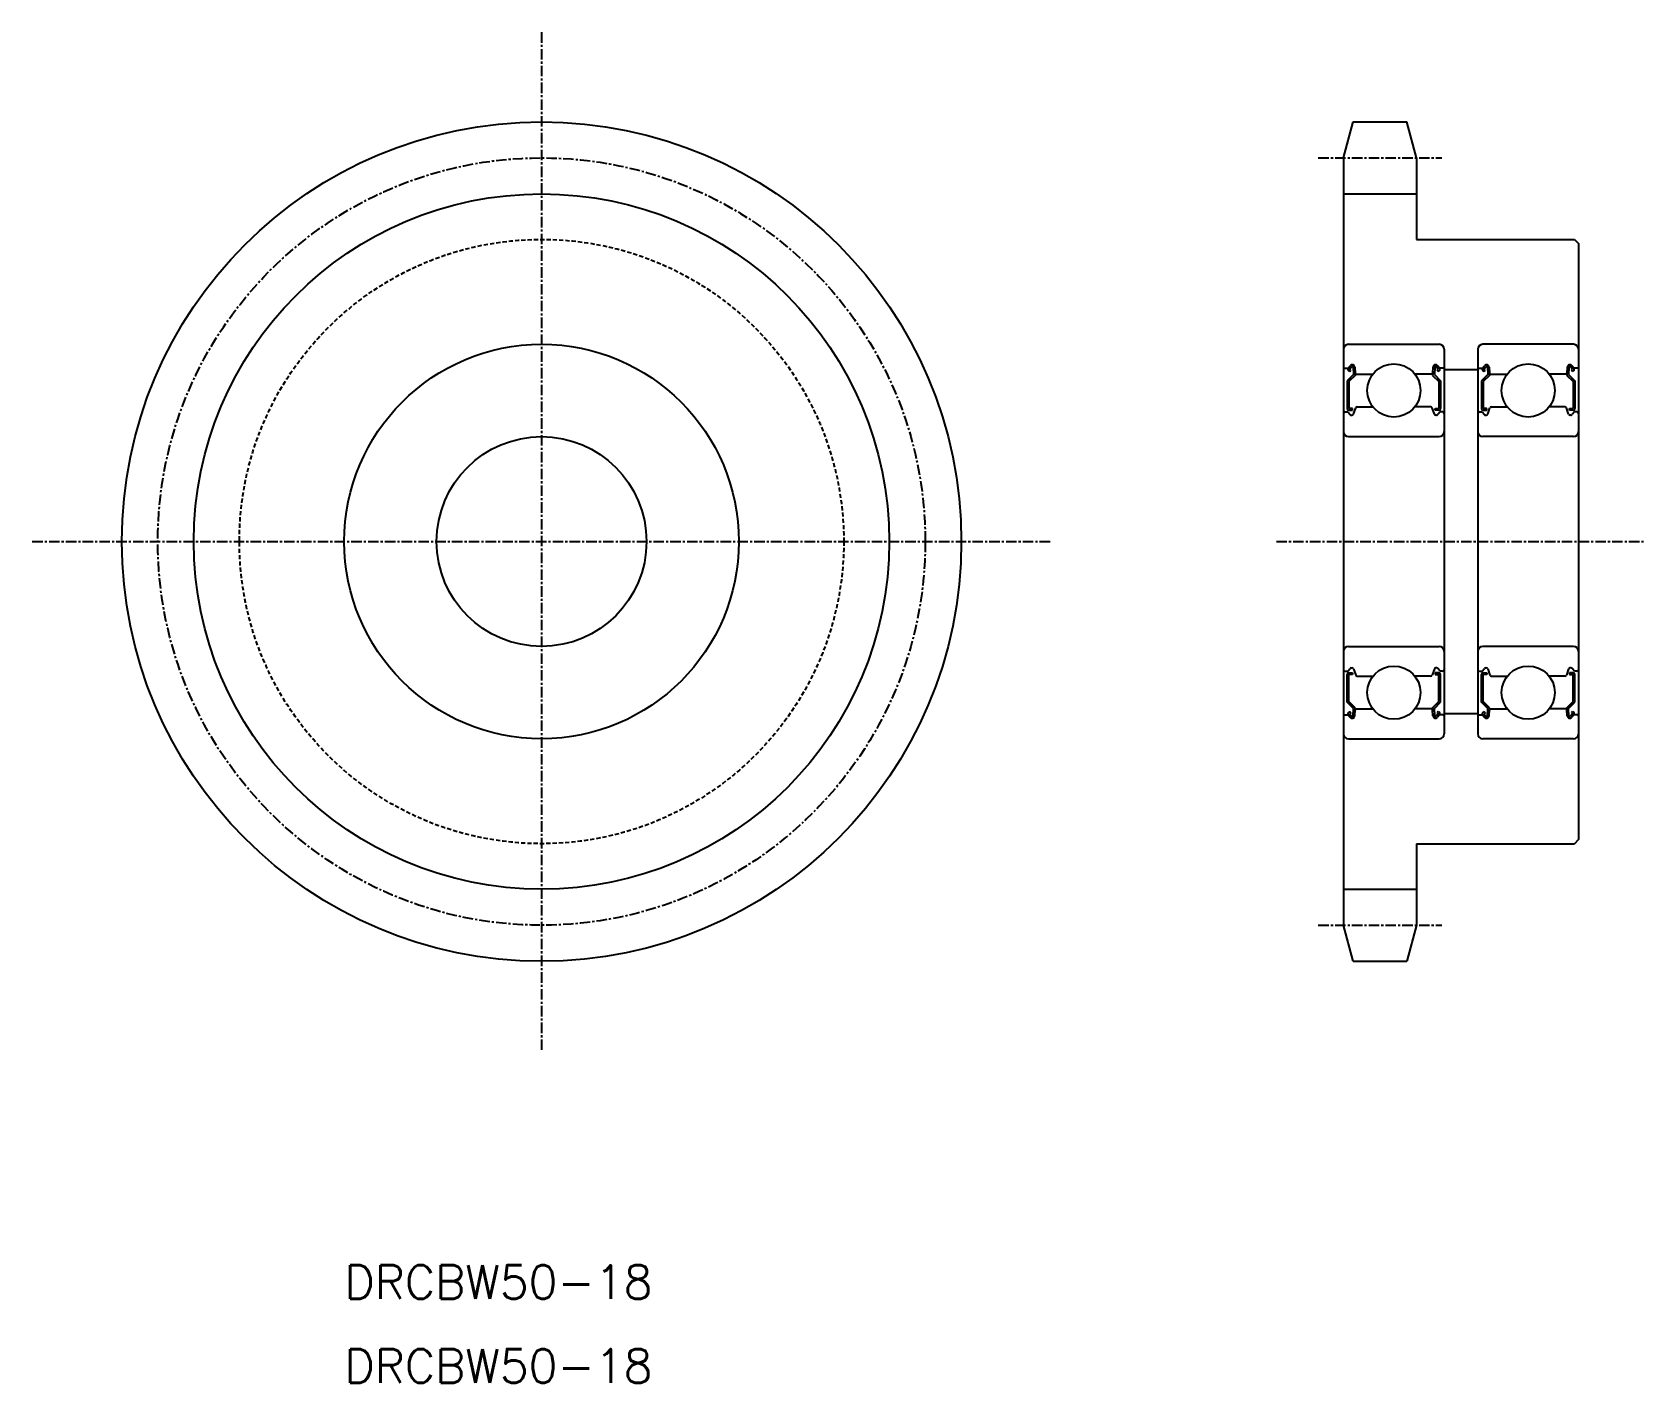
# Model space of a CAD drawing. Extents: x 0 to 192, y 0 to 161.
import ezdxf

# ---------------------------------------------------------------- set-up
doc = ezdxf.new("R2010")
doc.units = 0
doc.linetypes.add('CENTER', pattern=[2, 1.25, -0.25, 0.25, -0.25])
doc.linetypes.add('DASHED', pattern=[0.75, 0.5, -0.25])
doc.layers.get('0').update_dxf_attribs({"linetype": 'CONTINUOUS'})
doc.layers.add('CENTER', color=1, linetype='CENTER')
doc.styles.get("Standard").update_dxf_attribs({"font": 'txt', "bigfont": 'BIGFONT'})

msp = doc.modelspace()

# ---------------------------------------------------------------- linework, layer by layer
at = {"color": 7, "linetype": 'CONTINUOUS'}
for p, q in [((156.2, 145.93), (157.35, 150.22)), ((157.35, 150.22), (163.75, 150.22)), ((164.9, 145.93), (163.75, 150.22)), ((156.2, 145.93), (156.2, 54.51)), ((164.9, 145.93), (164.9, 136.22)), ((156.2, 141.64), (164.9, 141.64)), ((164.9, 136.22), (183.7, 136.22)), ((183.7, 136.22), (184.2, 135.72)), ((184.2, 135.72), (184.2, 64.72)), ((156.8, 123.72), (167.6, 123.72)), ((168.2, 123.12), (168.2, 77.32)), ((172.2, 123.12), (172.2, 77.32)), ((183.6, 123.72), (172.8, 123.72)), ((156.76, 120.87), (157.01, 121.17)), ((167.64, 120.87), (167.39, 121.17)), ((172.76, 120.87), (173.01, 121.17)), ((183.64, 120.87), (183.39, 121.17)), ((156.3, 120.87), (156.76, 120.87)), ((157.38, 120.11), (156.63, 119.36)), ((156.63, 119.36), (156.63, 116.07)), ((156.94, 120.46), (156.79, 120.59)), ((157.58, 120.02), (156.83, 119.27)), ((156.83, 119.27), (156.83, 116.07)), ((156.91, 120.75), (157.17, 121.04)), ((157.07, 120.62), (156.91, 120.75)), ((156.94, 120.46), (157.07, 120.62)), ((157.34, 120.98), (157.38, 120.11)), ((157.54, 121), (157.6, 120.27)), ((157.58, 120.49), (157.58, 120.02)), ((157.7, 120.17), (159.7, 120.17)), ((166.7, 120.17), (164.71, 120.17)), ((166.86, 121), (166.8, 120.27)), ((166.82, 120.49), (166.82, 120.02)), ((166.82, 120.02), (167.57, 119.27)), ((167.06, 120.98), (167.02, 120.11)), ((167.02, 120.11), (167.77, 119.36)), ((167.49, 120.75), (167.24, 121.04)), ((167.34, 120.62), (167.49, 120.75)), ((167.46, 120.46), (167.34, 120.62)), ((167.46, 120.46), (167.62, 120.59)), ((167.57, 119.27), (167.57, 116.07)), ((168.1, 120.87), (167.64, 120.87)), ((167.77, 119.36), (167.77, 116.07)), ((168.2, 120.72), (172.2, 120.72)), ((172.3, 120.87), (172.76, 120.87)), ((173.38, 120.11), (172.63, 119.36)), ((172.63, 119.36), (172.63, 116.07)), ((172.94, 120.46), (172.79, 120.59)), ((173.58, 120.02), (172.83, 119.27)), ((172.83, 119.27), (172.83, 116.07)), ((172.91, 120.75), (173.17, 121.04)), ((173.07, 120.62), (172.91, 120.75)), ((172.94, 120.46), (173.07, 120.62)), ((173.34, 120.98), (173.38, 120.11)), ((173.54, 121), (173.6, 120.27)), ((173.58, 120.49), (173.58, 120.02)), ((173.7, 120.17), (175.7, 120.17)), ((182.7, 120.17), (180.71, 120.17)), ((182.86, 121), (182.8, 120.27)), ((182.82, 120.49), (182.82, 120.02)), ((182.82, 120.02), (183.57, 119.27)), ((183.06, 120.98), (183.02, 120.11)), ((183.02, 120.11), (183.77, 119.36)), ((183.49, 120.75), (183.24, 121.04)), ((183.34, 120.62), (183.49, 120.75)), ((183.46, 120.46), (183.34, 120.62)), ((183.46, 120.46), (183.62, 120.59)), ((183.57, 119.27), (183.57, 116.07)), ((184.1, 120.87), (183.64, 120.87)), ((183.77, 119.36), (183.77, 116.07)), ((156.4, 115.67), (156.7, 115.67)), ((156.7, 115.67), (156.98, 115.35)), ((157.28, 116.07), (156.83, 116.07)), ((156.83, 115.87), (157.28, 115.87)), ((157.28, 115.87), (157.28, 116.07)), ((157.38, 115.41), (157.65, 116.14)), ((157.84, 116.27), (159.7, 116.27)), ((166.56, 116.27), (164.71, 116.27)), ((167.02, 115.41), (166.75, 116.14)), ((167.12, 115.87), (167.12, 116.07)), ((167.12, 116.07), (167.57, 116.07)), ((167.57, 115.87), (167.12, 115.87)), ((167.7, 115.67), (167.43, 115.35)), ((168, 115.67), (167.7, 115.67)), ((172.4, 115.67), (172.7, 115.67)), ((172.7, 115.67), (172.98, 115.35)), ((173.28, 116.07), (172.83, 116.07)), ((172.83, 115.87), (173.28, 115.87)), ((173.28, 115.87), (173.28, 116.07)), ((173.38, 115.41), (173.65, 116.14)), ((173.84, 116.27), (175.7, 116.27)), ((182.56, 116.27), (180.71, 116.27)), ((183.02, 115.41), (182.75, 116.14)), ((183.12, 116.07), (183.57, 116.07)), ((183.12, 115.87), (183.12, 116.07)), ((183.57, 115.87), (183.12, 115.87)), ((183.7, 115.67), (183.43, 115.35)), ((184, 115.67), (183.7, 115.67)), ((157.13, 115.27), (157.2, 115.27)), ((167.27, 115.27), (167.21, 115.27)), ((173.13, 115.27), (173.2, 115.27)), ((183.27, 115.27), (183.21, 115.27)), ((156.8, 112.72), (167.6, 112.72)), ((183.6, 112.72), (172.8, 112.72)), ((156.8, 87.72), (167.6, 87.72)), ((183.6, 87.72), (172.8, 87.72)), ((156.4, 84.77), (156.7, 84.77)), ((156.7, 84.77), (156.98, 85.1)), ((156.83, 84.57), (157.28, 84.57)), ((157.13, 85.17), (157.2, 85.17)), ((157.28, 84.57), (157.28, 84.37)), ((157.38, 85.04), (157.65, 84.31)), ((167.02, 85.04), (166.75, 84.31)), ((167.12, 84.57), (167.12, 84.37)), ((167.57, 84.57), (167.12, 84.57)), ((167.27, 85.17), (167.21, 85.17)), ((167.7, 84.77), (167.43, 85.1)), ((168, 84.77), (167.7, 84.77)), ((172.4, 84.77), (172.7, 84.77)), ((172.7, 84.77), (172.98, 85.1)), ((172.83, 84.57), (173.28, 84.57)), ((173.13, 85.17), (173.2, 85.17)), ((173.28, 84.57), (173.28, 84.37)), ((173.38, 85.04), (173.65, 84.31)), ((183.02, 85.04), (182.75, 84.31)), ((183.57, 84.57), (183.12, 84.57)), ((183.12, 84.57), (183.12, 84.37)), ((183.27, 85.17), (183.21, 85.17)), ((183.7, 84.77), (183.43, 85.1)), ((184, 84.77), (183.7, 84.77)), ((156.63, 81.09), (156.63, 84.37)), ((156.83, 81.17), (156.83, 84.37)), ((157.28, 84.37), (156.83, 84.37)), ((157.84, 84.17), (159.7, 84.17)), ((166.56, 84.17), (164.71, 84.17)), ((167.12, 84.37), (167.57, 84.37)), ((167.57, 81.17), (167.57, 84.37)), ((167.77, 81.09), (167.77, 84.37)), ((172.63, 81.09), (172.63, 84.37)), ((172.83, 81.17), (172.83, 84.37)), ((173.28, 84.37), (172.83, 84.37)), ((173.84, 84.17), (175.7, 84.17)), ((182.56, 84.17), (180.71, 84.17)), ((183.12, 84.37), (183.57, 84.37)), ((183.57, 81.17), (183.57, 84.37)), ((183.77, 81.09), (183.77, 84.37)), ((157.38, 80.34), (156.63, 81.09)), ((157.58, 80.42), (156.83, 81.17)), ((166.82, 80.42), (167.57, 81.17)), ((167.02, 80.34), (167.77, 81.09)), ((173.38, 80.34), (172.63, 81.09)), ((173.58, 80.42), (172.83, 81.17)), ((182.82, 80.42), (183.57, 81.17)), ((183.02, 80.34), (183.77, 81.09)), ((156.3, 79.57), (156.76, 79.57)), ((156.76, 79.57), (157.01, 79.28)), ((156.94, 79.98), (156.79, 79.86)), ((157.07, 79.83), (156.91, 79.7)), ((156.91, 79.7), (157.17, 79.4)), ((156.94, 79.98), (157.07, 79.83)), ((157.34, 79.46), (157.38, 80.34)), ((157.54, 79.44), (157.6, 80.18)), ((157.58, 79.95), (157.58, 80.42)), ((157.7, 80.27), (159.7, 80.27)), ((166.7, 80.27), (164.71, 80.27)), ((166.86, 79.44), (166.8, 80.18)), ((166.82, 79.95), (166.82, 80.42)), ((167.06, 79.46), (167.02, 80.34)), ((167.49, 79.7), (167.24, 79.4)), ((167.46, 79.98), (167.34, 79.83)), ((167.34, 79.83), (167.49, 79.7)), ((167.64, 79.57), (167.39, 79.28)), ((167.46, 79.98), (167.62, 79.86)), ((168.1, 79.57), (167.64, 79.57)), ((168.2, 79.72), (172.2, 79.72)), ((172.3, 79.57), (172.76, 79.57)), ((172.76, 79.57), (173.01, 79.28)), ((172.94, 79.98), (172.79, 79.86)), ((173.07, 79.83), (172.91, 79.7)), ((172.91, 79.7), (173.17, 79.4)), ((172.94, 79.98), (173.07, 79.83)), ((173.34, 79.46), (173.38, 80.34)), ((173.54, 79.44), (173.6, 80.18)), ((173.58, 79.95), (173.58, 80.42)), ((173.7, 80.27), (175.7, 80.27)), ((182.7, 80.27), (180.71, 80.27)), ((182.86, 79.44), (182.8, 80.18)), ((182.82, 79.95), (182.82, 80.42)), ((183.06, 79.46), (183.02, 80.34)), ((183.49, 79.7), (183.24, 79.4)), ((183.46, 79.98), (183.34, 79.83)), ((183.34, 79.83), (183.49, 79.7)), ((183.64, 79.57), (183.39, 79.28)), ((183.46, 79.98), (183.62, 79.86)), ((184.1, 79.57), (183.64, 79.57)), ((156.8, 76.72), (167.6, 76.72)), ((159.7, 76.72), (159.7, 76.72)), ((162.2, 76.72), (162.2, 76.72)), ((183.6, 76.72), (172.8, 76.72)), ((178.2, 76.72), (178.2, 76.72)), ((180.7, 76.72), (180.7, 76.72)), ((164.9, 64.22), (164.9, 54.51)), ((164.9, 64.22), (183.7, 64.22)), ((184.2, 64.72), (183.7, 64.22)), ((164.9, 61.8), (164.9, 61.8)), ((156.2, 58.8), (164.9, 58.8)), ((164.9, 59.37), (164.9, 59.37)), ((157.35, 50.22), (156.2, 54.51)), ((164.9, 54.51), (163.75, 50.22)), ((157.35, 50.22), (163.75, 50.22))]:
    msp.add_line(p, q, dxfattribs=at)
for centre, radius in [((60.67, 100.22), 50), ((60.67, 100.22), 23.5), ((162.2, 118.22), 3.17), ((178.2, 118.22), 3.17), ((60.67, 100.22), 12.5), ((162.2, 82.22), 3.17), ((178.2, 82.22), 3.17)]:
    msp.add_circle(centre, radius, dxfattribs=at)
at = {"color": 3, "linetype": 'CONTINUOUS'}
msp.add_circle((60.67, 100.22), 41.42, dxfattribs=at)
at = {"color": 3, "linetype": 'DASHED'}
msp.add_circle((60.67, 100.22), 36, dxfattribs=at)
at = {"color": 7, "linetype": 'CONTINUOUS'}
for centre, radius, start, end in [((156.8, 123.12), 0.6, 90, 180), ((167.6, 123.12), 0.6, 0, 90), ((172.8, 123.12), 0.6, 90, 180), ((183.6, 123.12), 0.6, 0, 90), ((157.24, 120.98), 0.3, 4.9967, 140.0012), ((167.16, 120.98), 0.3, 39.9988, 175.0033), ((173.24, 120.98), 0.3, 4.9967, 140.0012), ((183.16, 120.98), 0.3, 39.9988, 175.0033), ((156.3, 120.97), 0.1, 180, 270), ((156.92, 120.75), 0.2, 140.0012, 230.0863), ((157.24, 120.98), 0.1, 2.8198, 140.0023), ((157.7, 120.27), 0.1, 184.9967, 270), ((166.7, 120.27), 0.1, 270, 355.0033), ((167.16, 120.98), 0.1, 39.9977, 177.1802), ((167.49, 120.75), 0.2, 309.9137, 39.9988), ((168.1, 120.97), 0.1, 270, 0), ((172.3, 120.97), 0.1, 180, 270), ((172.92, 120.75), 0.2, 140.0012, 230.0863), ((173.24, 120.98), 0.1, 2.8198, 140.0023), ((173.7, 120.27), 0.1, 184.9967, 270), ((182.7, 120.27), 0.1, 270, 355.0033), ((183.16, 120.98), 0.1, 39.9977, 177.1802), ((183.49, 120.75), 0.2, 309.9137, 39.9988), ((184.1, 120.97), 0.1, 270, 0), ((156.4, 115.47), 0.2, 90, 180), ((156.83, 116.07), 0.2, 180, 270), ((157.13, 115.47), 0.2, 219.9945, 270), ((157.2, 115.47), 0.2, 270, 339.9921), ((157.84, 116.07), 0.2, 90, 159.9921), ((166.56, 116.07), 0.2, 20.0079, 90), ((167.21, 115.47), 0.2, 200.0079, 270), ((167.27, 115.47), 0.2, 270, 320.0055), ((167.57, 116.07), 0.2, 270, 0), ((168, 115.47), 0.2, 0, 90), ((172.4, 115.47), 0.2, 90, 180), ((172.83, 116.07), 0.2, 180, 270), ((173.13, 115.47), 0.2, 219.9945, 270), ((173.2, 115.47), 0.2, 270, 339.9921), ((173.84, 116.07), 0.2, 90, 159.9921), ((182.56, 116.07), 0.2, 20.0079, 90), ((183.21, 115.47), 0.2, 200.0079, 270), ((183.27, 115.47), 0.2, 270, 320.0055), ((183.57, 116.07), 0.2, 270, 0), ((184, 115.47), 0.2, 0, 90), ((156.8, 113.32), 0.6, 180, 270), ((167.6, 113.32), 0.6, 270, 0), ((172.8, 113.32), 0.6, 180, 270), ((183.6, 113.32), 0.6, 270, 0), ((156.8, 87.12), 0.6, 90, 180), ((167.6, 87.12), 0.6, 0, 90), ((172.8, 87.12), 0.6, 90, 180), ((183.6, 87.12), 0.6, 0, 90), ((156.4, 84.97), 0.2, 180, 270), ((156.83, 84.37), 0.2, 90, 180), ((157.13, 84.97), 0.2, 90, 140.0055), ((157.2, 84.97), 0.2, 20.0079, 90), ((167.21, 84.97), 0.2, 90, 159.9921), ((167.27, 84.97), 0.2, 39.9945, 90), ((167.57, 84.37), 0.2, 0, 90), ((168, 84.97), 0.2, 270, 0), ((172.4, 84.97), 0.2, 180, 270), ((172.83, 84.37), 0.2, 90, 180), ((173.13, 84.97), 0.2, 90, 140.0055), ((173.2, 84.97), 0.2, 20.0079, 90), ((183.21, 84.97), 0.2, 90, 159.9921), ((183.27, 84.97), 0.2, 39.9945, 90), ((183.57, 84.37), 0.2, 0, 90), ((184, 84.97), 0.2, 270, 0), ((157.84, 84.37), 0.2, 200.0079, 270), ((166.56, 84.37), 0.2, 270, 339.9921), ((173.84, 84.37), 0.2, 200.0079, 270), ((182.56, 84.37), 0.2, 270, 339.9921), ((156.3, 79.47), 0.1, 90, 180), ((156.92, 79.7), 0.2, 129.9137, 219.9988), ((157.24, 79.47), 0.3, 219.9988, 355.0033), ((157.24, 79.47), 0.1, 219.9977, 357.1802), ((157.7, 80.17), 0.1, 90, 175.0033), ((166.7, 80.17), 0.1, 4.9967, 90), ((167.16, 79.47), 0.3, 184.9967, 320.0012), ((167.16, 79.47), 0.1, 182.8198, 320.0023), ((167.49, 79.7), 0.2, 320.0012, 50.0863), ((168.1, 79.47), 0.1, 0, 90), ((172.3, 79.47), 0.1, 90, 180), ((172.92, 79.7), 0.2, 129.9137, 219.9988), ((173.24, 79.47), 0.3, 219.9988, 355.0033), ((173.24, 79.47), 0.1, 219.9977, 357.1802), ((173.7, 80.17), 0.1, 90, 175.0033), ((182.7, 80.17), 0.1, 4.9967, 90), ((183.16, 79.47), 0.3, 184.9967, 320.0012), ((183.16, 79.47), 0.1, 182.8198, 320.0023), ((183.49, 79.7), 0.2, 320.0012, 50.0863), ((184.1, 79.47), 0.1, 0, 90), ((156.8, 77.32), 0.6, 180, 270), ((167.6, 77.32), 0.6, 270, 0), ((172.8, 77.32), 0.6, 180, 270), ((183.6, 77.32), 0.6, 270, 0)]:
    msp.add_arc(centre, radius, start, end, dxfattribs=at)
at = {"layer": 'CENTER', "color": 1, "linetype": 'CENTER'}
for p, q in [((60.67, 160.9), (60.67, 39.55)), ((153.2, 145.93), (167.9, 145.93)), ((0, 100.22), (121.34, 100.22)), ((148.2, 100.22), (192.2, 100.22)), ((153.2, 54.51), (167.9, 54.51))]:
    msp.add_line(p, q, dxfattribs=at)
msp.add_circle((60.67, 100.22), 45.71, dxfattribs=at)

# ---------------------------------------------------------------- texts
at = {"color": 7, "linetype": 'CONTINUOUS'}
for p in [(37.19, 10), (37.19, 0)]:
    msp.add_text('DRCBW50-18', height=4, dxfattribs=at).set_placement(p)

doc.saveas('drawing.dxf')
